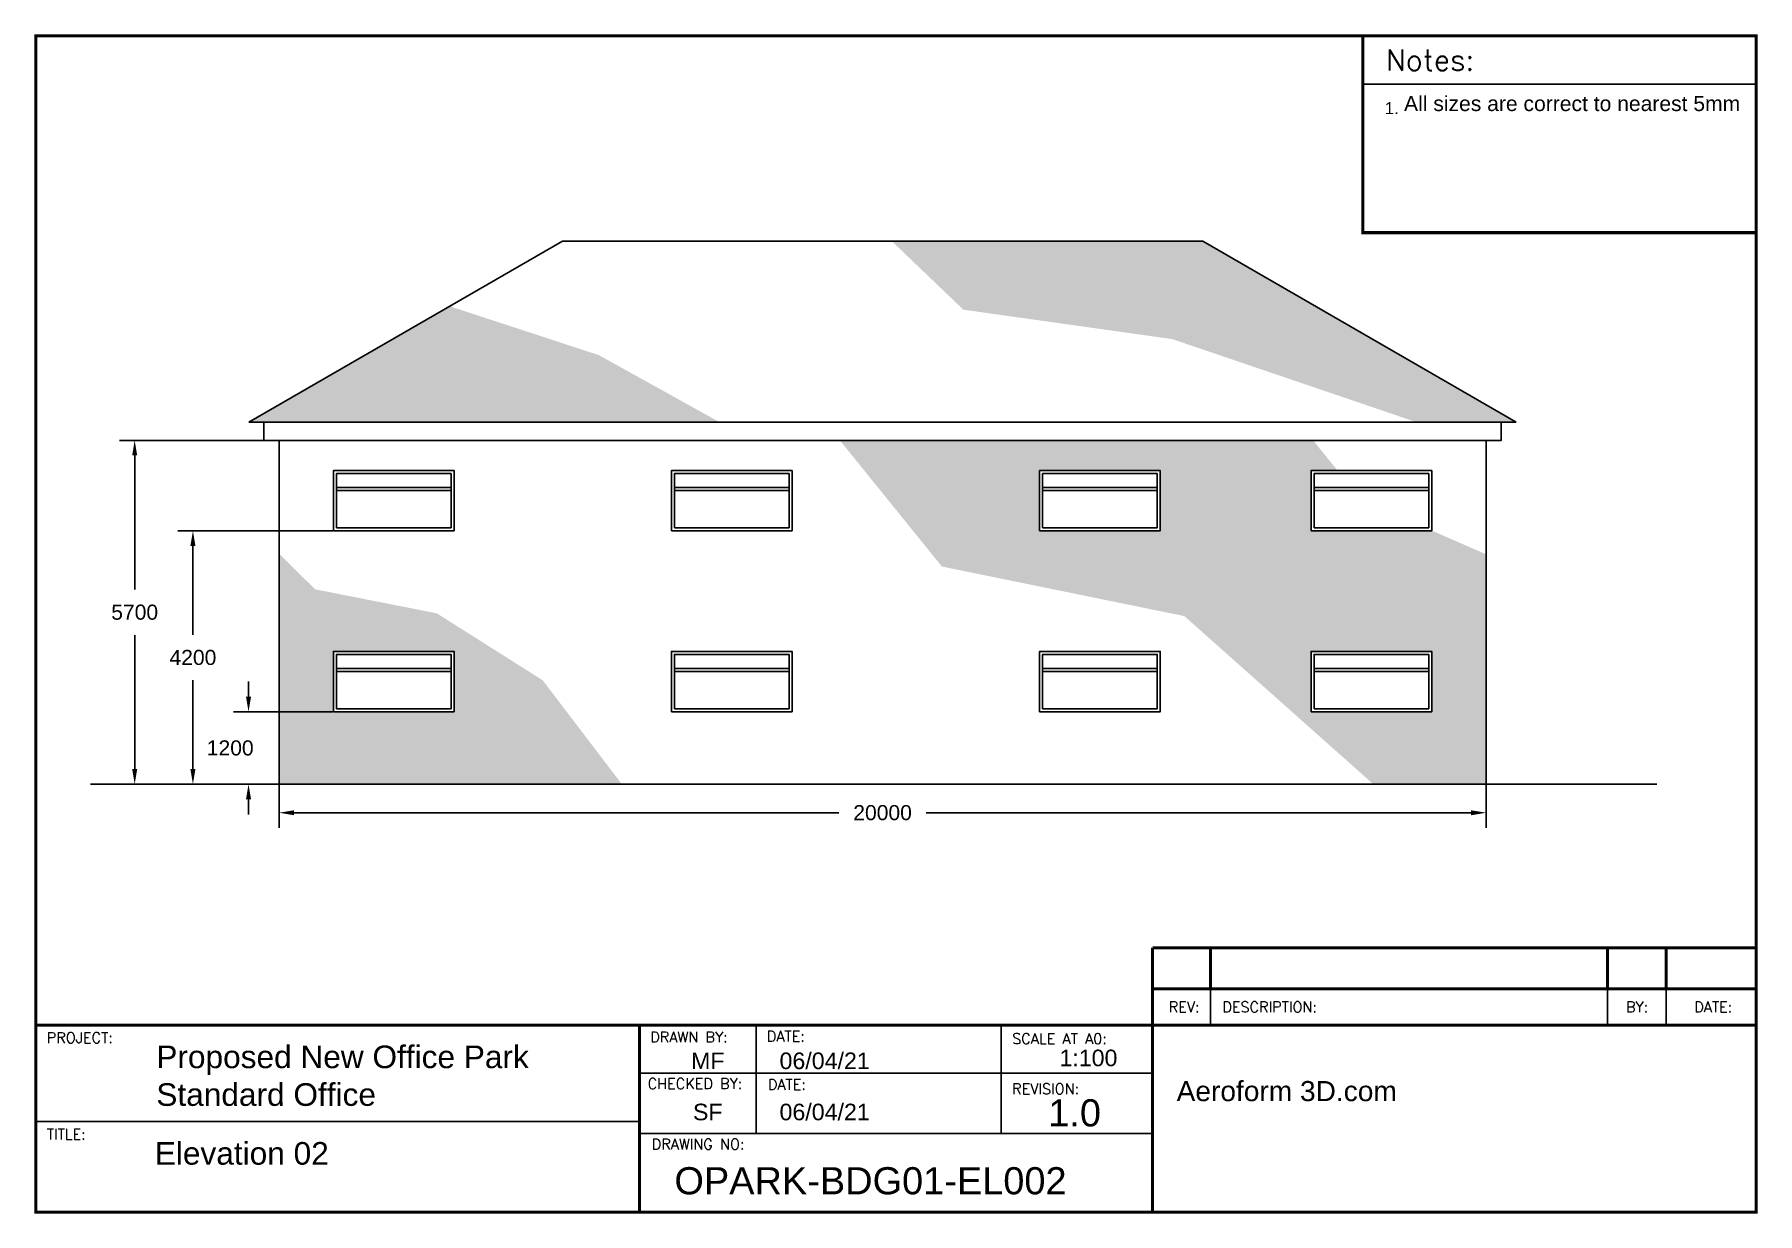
# Paper-space layout 'Elevation 01' of a CAD drawing. Header units: millimetres. Extents: x -45 to 241, y 45 to 240.
# The model-space entities are those that its viewports show. They can reach past a viewport. Long polylines and large blocks are cut down to what shows.
import ezdxf

# ---------------------------------------------------------------- set-up
doc = ezdxf.new("R2010")
doc.units = ezdxf.units.MM
doc.header["$MEASUREMENT"] = 0
for name, color, linetype in [('Windows', 96, 'Continuous'), ('YS-TEXT-LARGE', 250, 'Continuous'), ('YS-TEXT-MEDIUM', 6, 'Continuous'), ('YS-TEXT-SMALL', 2, 'Continuous'), ('YS-TITLEBLOCK-BORDERS', 154, 'Continuous'), ('YS-TITLEBLOCK-TEXT-NONEDITABLE', 154, 'Continuous')]:
    doc.layers.add(name, color=color, linetype=linetype)
doc.styles.add('ROMANS', font='romans.shx')
doc.styles.get("Standard").update_dxf_attribs({"font": 'arial.ttf'})
doc.styles.add('YS TEXT', font='arial.ttf')
doc.dimstyles.new('BuildingStyle', dxfattribs={"dimtxt": 2.5, "dimasz": 2.5, "dimexe": 2.5, "dimexo": 0.0625, "dimgap": 2.5, "dimtad": 0, "dimtih": 1, "dimtoh": 1, "dimdec": 0, "dimzin": 0, "dimdsep": 46, "dimtxsty": 'Standard', "dimcen": 0.09, "dimadec": 0, "dimazin": 0, "dimtfac": 1, "dimtdec": 0, "dimtofl": 0, "dimtmove": 2, "dimatfit": 3, "dimfxl": 1, "dimtolj": 1, "dimtzin": 0, "dimarcsym": 0})

# ---------------------------------------------------------------- blocks, each defined once
blk = doc.blocks.new('*D41')
at = {"color": 0, "lineweight": -2, "transparency": 16777216}
for p, q in [((-7.03, 173.08), (-30.89, 173.08)), ((-28.39, 170.58), (-28.39, 148.36)), ((-28.39, 118.58), (-28.39, 140.8)), ((-8.34, 116.08), (-30.89, 116.08))]:
    blk.add_line(p, q, dxfattribs=at)
at = {"color": 0, "transparency": 16777216}
for points in [[(-28.8, 170.58), (-27.97, 170.58), (-28.39, 173.08)], [(-28.8, 118.58), (-27.97, 118.58), (-28.39, 116.08)]]:
    blk.add_solid(points, dxfattribs=at)
at = {"layer": 'Defpoints', "color": 0, "transparency": 16777216}
for p in [(-28.39, 173.08), (-6.97, 173.08), (-8.28, 116.08)]:
    blk.add_point(p, dxfattribs=at)
at = {"color": 0, "transparency": 16777216, "insert": (-28.39, 144.58), "char_height": 2.5, "attachment_point": 5}
blk.add_mtext('\\A1;5700', dxfattribs=at)
blk = doc.blocks.new('*D42')
at = {"color": 0, "lineweight": -2, "transparency": 16777216}
for p, q in [((-9.53, 130.58), (-9.53, 133.08)), ((4.47, 128.08), (-12.03, 128.08)), ((-4.53, 116.08), (-12.03, 116.08)), ((-9.53, 113.58), (-9.53, 111.08))]:
    blk.add_line(p, q, dxfattribs=at)
at = {"color": 0, "transparency": 16777216}
for points in [[(-9.94, 130.58), (-9.11, 130.58), (-9.53, 128.08)], [(-9.94, 113.58), (-9.11, 113.58), (-9.53, 116.08)]]:
    blk.add_solid(points, dxfattribs=at)
at = {"layer": 'Defpoints', "color": 0, "transparency": 16777216}
for p in [(-9.53, 128.08), (4.53, 128.08), (-4.47, 116.08)]:
    blk.add_point(p, dxfattribs=at)
at = {"color": 0, "transparency": 16777216, "insert": (-12.56, 122.08), "char_height": 2.5, "attachment_point": 5}
blk.add_mtext('\\A1;1200', dxfattribs=at)
blk = doc.blocks.new('*D43')
at = {"color": 0, "lineweight": -2, "transparency": 16777216}
for p, q in [((4.47, 158.08), (-21.24, 158.08)), ((-18.74, 155.58), (-18.74, 140.86)), ((-18.74, 118.58), (-18.74, 133.3)), ((-4.53, 116.08), (-21.24, 116.08))]:
    blk.add_line(p, q, dxfattribs=at)
at = {"color": 0, "transparency": 16777216}
for points in [[(-19.16, 155.58), (-18.32, 155.58), (-18.74, 158.08)], [(-19.16, 118.58), (-18.32, 118.58), (-18.74, 116.08)]]:
    blk.add_solid(points, dxfattribs=at)
at = {"layer": 'Defpoints', "color": 0, "transparency": 16777216}
for p in [(4.53, 158.08), (-18.74, 116.08), (-4.47, 116.08)]:
    blk.add_point(p, dxfattribs=at)
at = {"color": 0, "transparency": 16777216, "insert": (-18.74, 137.08), "char_height": 2.5, "attachment_point": 5}
blk.add_mtext('\\A1;4200', dxfattribs=at)
blk = doc.blocks.new('*D44')
at = {"color": 0, "lineweight": -2, "transparency": 16777216}
for p, q in [((-4.47, 116.02), (-4.47, 108.85)), ((195.53, 116.02), (195.53, 108.85)), ((-1.97, 111.35), (88.31, 111.35)), ((193.03, 111.35), (102.76, 111.35))]:
    blk.add_line(p, q, dxfattribs=at)
at = {"color": 0, "transparency": 16777216}
for points in [[(-1.97, 111.76), (-1.97, 110.93), (-4.47, 111.35)], [(193.03, 111.76), (193.03, 110.93), (195.53, 111.35)]]:
    blk.add_solid(points, dxfattribs=at)
at = {"layer": 'Defpoints', "color": 0, "transparency": 16777216}
for p in [(-4.47, 116.08), (195.53, 116.08), (195.53, 111.35)]:
    blk.add_point(p, dxfattribs=at)
at = {"color": 0, "transparency": 16777216, "insert": (95.53, 111.35), "char_height": 2.5, "attachment_point": 5}
blk.add_mtext('\\A1;20000', dxfattribs=at)
blk = doc.blocks.new('WindowElev')
at = {"layer": 'Windows'}
for points in [[(0, 0), (2000, 0), (2000, 1000), (0, 1000)], [(50, 50), (1950, 50), (1950, 950), (50, 950)]]:
    blk.add_lwpolyline(points, close=True, dxfattribs=at)
for points in [[(50, 720), (1950, 720)], [(50, 670), (1950, 670)]]:
    blk.add_lwpolyline(points, dxfattribs=at)
blk = doc.blocks.new('A$C93971a04')
blk.add_blockref('WindowElev', (0, 0))

msp = doc.modelspace()

# ---------------------------------------------------------------- hatches: boundary and pattern name
h = msp.add_hatch()
h.set_pattern_fill('AR-B88', color=252, scale=25)
h.paths.add_polyline_path([(15313, -20654), (12842, -19844), (9513, -21766), (10013, -21766), (17315, -21766)])
h.paths.add_polyline_path([(25317, -18766), (20168, -18766), (21350, -19900), (24813, -20388), (28863, -21766), (30013, -21766), (30513, -21766)])
h = msp.add_hatch()
h.set_pattern_fill('AR-BRSTD', color=252, scale=25)
h.paths.add_polyline_path([(14381, -26043), (12628, -24934), (10608, -24535), (10013, -23941), (10013, -27766), (15693, -27766)])
h.paths.add_polyline_path([(12913, -26566), (10913, -26566), (10913, -25566), (12913, -25566)], flags=16)
h.paths.add_polyline_path([(12863, -26516), (10963, -26516), (10963, -25616), (12863, -25616)], flags=0)
h.paths.add_polyline_path([(29123, -23566), (27113, -23566), (27113, -22566), (27551, -22566), (27147, -22066), (19305, -22066), (20995, -24158), (25012, -24979), (28144, -27766), (30013, -27766), (30013, -23956)])
h.paths.add_polyline_path([(24613, -23566), (22613, -23566), (22613, -22566), (24613, -22566)], flags=16)
h.paths.add_polyline_path([(24563, -23516), (22663, -23516), (22663, -22616), (24563, -22616)], flags=0)
h.paths.add_polyline_path([(27113, -25566), (29113, -25566), (29113, -26566), (27113, -26566)], flags=16)
h.paths.add_polyline_path([(27163, -25616), (29063, -25616), (29063, -26516), (27163, -26516)], flags=0)

# ---------------------------------------------------------------- linework, layer by layer
for points in [[(9513, -21766), (14709, -18766)], [(14709, -18766), (25317, -18766)], [(30513, -21766), (25317, -18766)], [(9513, -21766), (10013, -21766)], [(9763, -21766), (9763, -22066), (30263, -22066), (30263, -21766)], [(10013, -21766), (30013, -21766)], [(30013, -21766), (30513, -21766)], [(10013, -27766), (10013, -22066)], [(30013, -27766), (30013, -22066)], [(10913, -22566), (12913, -22566)], [(10913, -23566), (10913, -22566)], [(12913, -23566), (12913, -22566)], [(16513, -23566), (16513, -22566)], [(16513, -22566), (18513, -22566)], [(18513, -23566), (18513, -22566)], [(22613, -23566), (22613, -22566)], [(22613, -22566), (24613, -22566)], [(24613, -23566), (24613, -22566)], [(27113, -23566), (27113, -22566)], [(27113, -22566), (29113, -22566)], [(29113, -23566), (29113, -22566)], [(10913, -23566), (12913, -23566)], [(16513, -23566), (18513, -23566)], [(22613, -23566), (24613, -23566)], [(27113, -23566), (29113, -23566)], [(10913, -26566), (10913, -25566)], [(10913, -25566), (12913, -25566)], [(12913, -26566), (12913, -25566)], [(16513, -26566), (16513, -25566)], [(16513, -25566), (18513, -25566)], [(18513, -26566), (18513, -25566)], [(22613, -26566), (22613, -25566)], [(22613, -25566), (24613, -25566)], [(24613, -26566), (24613, -25566)], [(27113, -26566), (27113, -25566)], [(27113, -25566), (29113, -25566)], [(29113, -26566), (29113, -25566)], [(10913, -26566), (12913, -26566)], [(16513, -26566), (18513, -26566)], [(22613, -26566), (24613, -26566)], [(27113, -26566), (29113, -26566)], [(6891, -27766), (32839, -27766)]]:
    msp.add_lwpolyline(points)

# ---------------------------------------------------------------- block references
at = {"layer": 'Windows'}
for p in [(10913, -23566), (16513, -23566), (22613, -23566), (27113, -23566), (10913, -26566), (16513, -26566), (22613, -26566), (27113, -26566)]:
    msp.add_blockref('A$C93971a04', p, dxfattribs=at)

psp = doc.layouts.new('Elevation 01')

# ---------------------------------------------------------------- linework, layer by layer
at = {"layer": 'YS-TITLEBLOCK-BORDERS', "linetype": 'Continuous'}
for p, q in [((136.255, 240.1149), (236.255, 240.1149)), ((55.255, 76.1574), (91.0143, 76.1574))]:
    psp.add_line(p, q, dxfattribs=at)
at = {"layer": 'YS-TITLEBLOCK-BORDERS', "color": 7, "linetype": 'Continuous'}
for p, q in [((175.1159, 232.1149), (240.255, 232.1149)), ((149.8601, 76.1574), (149.8601, 82.1574)), ((215.6685, 76.1574), (215.6685, 82.1574)), ((225.3872, 76.1574), (225.3872, 82.1574)), ((74.5654, 76.1575), (74.5654, 66.1575)), ((115.1868, 76.1575), (115.1868, 66.1575)), ((140.255, 76.1574), (240.255, 76.1574)), ((55.255, 68.1574), (140.255, 68.1574)), ((74.5654, 68.1576), (74.5654, 58.1576)), ((115.1868, 68.1576), (115.1868, 58.1576)), ((55.255, 60.1574), (-44.745, 60.1574)), ((55.255, 58.1574), (140.255, 58.1574))]:
    psp.add_line(p, q, dxfattribs=at)
at = {"layer": 'YS-TITLEBLOCK-BORDERS', "color": 7, "linetype": 'Continuous', "const_width": 0.5}
for points in [[(-44.745, 240.1149), (240.255, 240.1149), (240.255, 45.1574), (-44.745, 45.1574)], [(175.1159, 240.1149), (240.255, 240.1149), (240.255, 207.5069), (175.1159, 207.5069)], [(140.255, 76.1574), (240.255, 76.1574), (240.255, 45.1574), (140.255, 45.1574)]]:
    psp.add_lwpolyline(points, close=True, dxfattribs=at)
for points in [[(240.255, 82.1574), (240.255, 104.4629)], [(140.255, 82.1574), (140.255, 88.9642)], [(140.255, 88.9642), (240.255, 88.9642)], [(149.8601, 82.1574), (149.8601, 88.9642)], [(215.6685, 82.1574), (215.6685, 88.9642)], [(225.3872, 82.1574), (225.3872, 88.9642)], [(140.255, 82.1574), (140.255, 76.1574), (240.255, 76.1574), (240.255, 82.1574), (140.255, 82.1574)], [(55.255, 45.1574), (55.255, 76.1574), (-44.745, 76.1574), (-44.745, 45.1574), (55.255, 45.1574)], [(140.255, 45.1574), (140.255, 76.1574), (55.255, 76.1574), (55.255, 45.1574), (140.255, 45.1574)]]:
    psp.add_lwpolyline(points, dxfattribs=at)

# ---------------------------------------------------------------- texts
at = {"insert": (181.9314, 230.1615), "char_height": 2.5, "attachment_point": 1}
psp.add_mtext_dynamic_manual_height_columns('All sizes are correct to nearest 5mm', width=56.76454, gutter_width=1, heights=[0], dxfattribs=at)
at = {"layer": 'YS-TEXT-LARGE', "linetype": 'Continuous', "insert": (144.2518, 66.8746), "char_height": 7.5, "attachment_point": 1, "style": 'YS TEXT'}
psp.add_mtext('{\\H0.44444x;Aeroform 3D.com\\P\\P\\H0.68751x; }', dxfattribs=at)
at = {"layer": 'YS-TEXT-MEDIUM', "color": 5, "style": 'YS TEXT'}
for s, insert, char_height, width, attachment_point in [('Proposed New Office Park\\PStandard Office', (-24.8037, 72.7606), 3.75, 77.153873, 1), ('MF', (66.568, 71.6033), 2.75, 10.515824, 2), ('06/04/21', (85.9311, 71.6033), 2.75, 7.514534, 2), ('1:100', (129.6382, 72.0784), 2.75, 12.661218, 2), ('SF', (66.568, 63.1172), 2.75, 10.515824, 2), ('06/04/21', (85.9311, 63.1172), 2.75, 7.514534, 2), ('1.0', (127.3533, 63.8504), 4.5, 21.770315, 2), ('Elevation 02', (-25.0569, 56.7576), 3.75, 60.325717, 1), ('OPARK-BDG01-EL002', (93.5297, 52.5944), 4.5, 47.146908, 2)]:
    psp.add_mtext(s, dxfattribs=dict(at, insert=insert, char_height=char_height, width=width, attachment_point=attachment_point))
at = {"layer": 'YS-TEXT-SMALL', "color": 5, "insert": (178.7377, 229.1519), "char_height": 2, "width": 9.672954, "attachment_point": 1, "style": 'YS TEXT'}
psp.add_mtext('\\pi-6,l6,t6;1.^I', dxfattribs=at)
at = {"layer": 'YS-TITLEBLOCK-TEXT-NONEDITABLE', "color": 7, "linetype": 'Continuous', "insert": (186.255, 236.1149), "char_height": 3.5, "width": 68.47, "attachment_point": 5, "style": 'ROMANS'}
psp.add_mtext('Notes:', dxfattribs=at)
at = {"layer": 'YS-TITLEBLOCK-TEXT-NONEDITABLE', "linetype": 'Continuous', "char_height": 1.75, "style": 'ROMANS'}
for s, insert, width, attachment_point in [('REV:', (145.505, 79.1574), 42.25, 5), ('DESCRIPTION:', (151.8336, 79.1574), 42.25, 4), ('BY:', (220.5516, 79.1574), 42.25, 5), ('DATE:', (233.1651, 79.1574), 42.25, 5), ('PROJECT:', (-42.9616, 74.9259), 37.6786, 1), ('DRAWN BY:', (57.0384, 75.0411), 37.6786, 1), ('DATE:', (76.349, 75.1725), 37.4556, 1), ('SCALE AT A0:', (117.0166, 74.7699), 37.6786, 1), ('CHECKED BY:', (56.6077, 67.3237), 37.6786, 1), ('DATE:', (76.5262, 67.1725), 37.4556, 1), ('REVISION:', (117.0032, 66.4594), 37.6786, 1), ('TITLE:', (-42.9616, 58.9259), 37.6786, 1), ('DRAWING NO:', (57.275, 57.2814), 37.6786, 1)]:
    psp.add_mtext(s, dxfattribs=dict(at, insert=insert, width=width, attachment_point=attachment_point))

# ---------------------------------------------------------------- dimensions: what is measured, and where the dimension line sits
for base, p1, p2, picture, middle in [((-28.3856, 173.0796), (-8.2777, 116.0796), (-6.9652, 173.0796), '*D41', (-28.3856, 144.5796)), ((-18.7399, 116.0796), (4.5348, 158.0796), (-4.4652, 116.0796), '*D43', (-18.7399, 137.0796))]:
    dim = psp.add_linear_dim(base=base, p1=p1, p2=p2, angle=90, dimstyle='BuildingStyle', override={"dimlfac": -100.000001})
    dim.commit()
    dim.dimension.update_dxf_attribs({"geometry": picture, "text_midpoint": middle})
dim = psp.add_linear_dim(base=(-9.5278, 128.0796), p1=(-4.4652, 116.0796), p2=(4.5348, 128.0796), angle=90, dimstyle='BuildingStyle', override={"dimlfac": -100.000001})
dim.commit()
dim.dimension.update_dxf_attribs({"geometry": '*D42', "text_midpoint": (-12.5624, 122.0796), "dimtype": 160})
dim = psp.add_linear_dim(base=(195.5348, 111.3477), p1=(-4.4652, 116.0796), p2=(195.5348, 116.0796), dimstyle='BuildingStyle', override={"dimlfac": -100.000001})
dim.commit()
dim.dimension.update_dxf_attribs({"geometry": '*D44', "text_midpoint": (95.5348, 111.3477)})

# ---------------------------------------------------------------- viewports
at = {"layer": '0'}
psp.add_viewport(center=(97.755, 158.1361), size=(285, 163.957477), view_center_point=(20235.1194, -23560.4217), view_height=16395.747808, dxfattribs=at)

doc.saveas('drawing.dxf')
